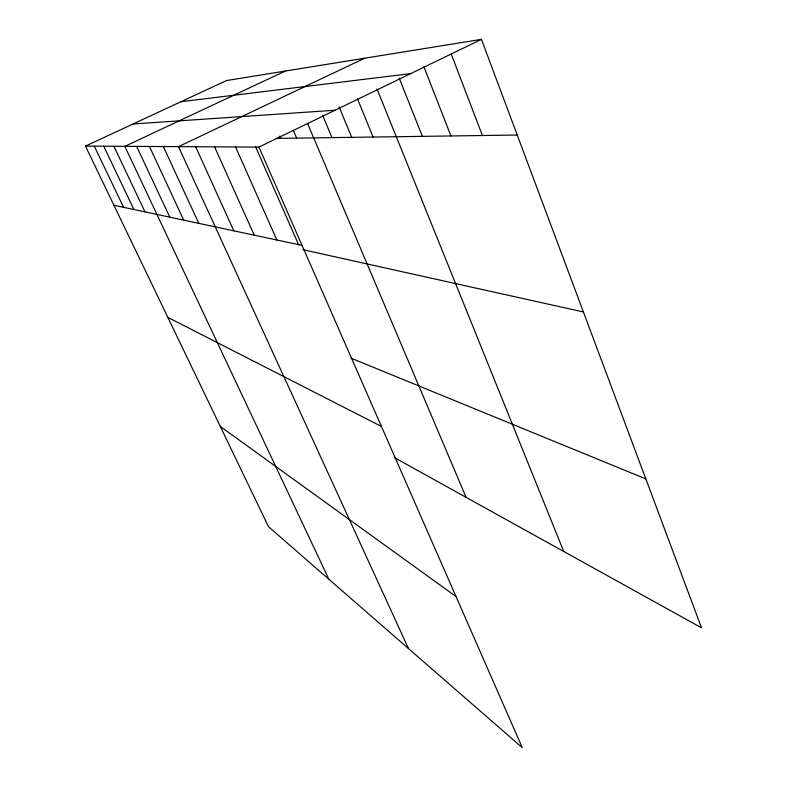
<?xml version="1.0" encoding="UTF-8"?>
<svg xmlns="http://www.w3.org/2000/svg" width="787" height="787" viewBox="0 0 787 787"><rect width="100%" height="100%" fill="white"/><g stroke="black" fill="none" stroke-linecap="round" stroke-linejoin="round"><path stroke-width="1.18" d="M258.953 147.09L522.273 747.65L268.515 526.7L85.478 146.107L258.953 147.09L481.457 39.35L701.522 627.839L394.592 457.719M364.607 58.228L178.511 146.638L408.473 648.557M285.327 71.046L124.838 146.333L328.868 579.242M85.478 146.107L226.508 80.549L481.457 39.35M180.98 101.71L410.666 73.624M133.042 124.002L335.065 110.239M276.217 138.404L517.236 135.03M113.928 205.259L302.041 245.377M302.897 249.686L583.393 311.957M351.11 358.183L645.822 478.899M167.828 317.348L381.439 426.456M220.311 426.465L456.017 596.536M94.292 146.156L123.579 207.315M103.746 146.215L133.918 209.529M113.899 146.274L145.005 211.89M136.643 146.402L169.795 217.173M149.432 146.471L183.715 220.144M163.342 146.549L198.816 223.37M195.658 146.736L233.828 230.837M214.576 146.844L254.27 235.195M235.549 146.962L276.886 240.015M255.47 146.461L298.657 244.796M279.818 136.121L280.782 138.345M293.315 130.347L296.65 138.119M307.53 123.402L466.111 497.364M322.581 115.236L331.976 137.627M339.099 106.894L351.73 137.351M357.475 98.887L373.097 137.056M377.003 88.951L563.738 551.471M399.225 78.149L422.353 136.358M423.918 66.738L450.931 135.964M451.217 53.988L482.401 135.521"/></g></svg>
